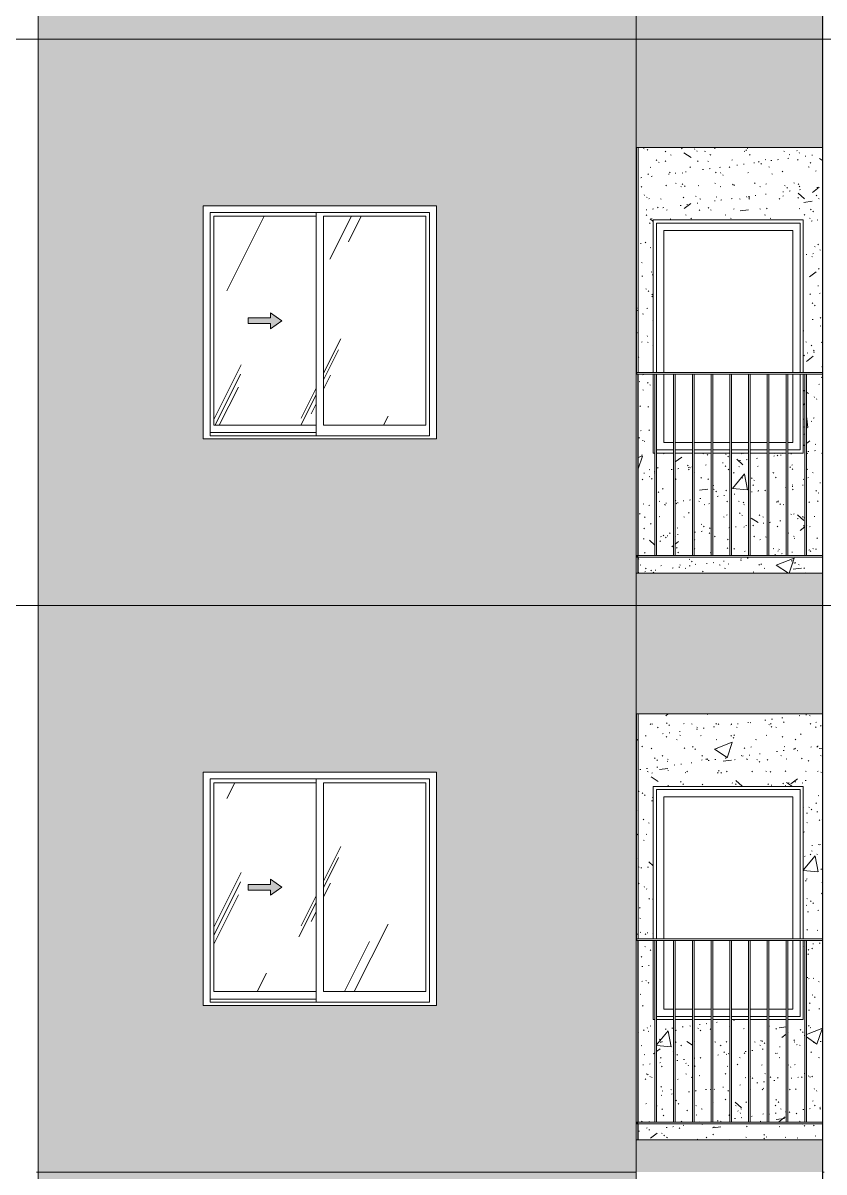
# Model space of a CAD drawing. Header units: millimetres. Extents: x 1240 to 198004, y -7796 to 35300.
# Drawn here: x 64953 to 69762, y 19200 to 26097 of the extents above; entities that cross this region are included whole.
import ezdxf

# ---------------------------------------------------------------- set-up
doc = ezdxf.new("R2010")
doc.units = ezdxf.units.MM
doc.linetypes.add('1 NÉT CALL OUT', pattern=[6, 3, -3])
doc.linetypes.add('Centre', pattern=[31.75, 6.35, -4.7625, 15.875, -4.7625])
for name, color, linetype, lineweight in [('0-1', 7, 'Continuous', 5), ('A-DETL-GENF', 92, 'Continuous', 9), ('A-DETL-GENF-2', 92, '1 NÉT CALL OUT', 9), ('A-FLOR-HRAL', 11, 'Continuous', 9), ('A-FLOR-HRAL-1', 253, 'Continuous', 9), ('A-FLOR-LEVL-2', 51, 'Centre', 9), ('A-GLAZ', 151, 'Continuous', 9), ('A-GLAZ-1', 7, 'Continuous', 9), ('A-GLAZ-3', 7, '1 NÉT CALL OUT', 9), ('A-WALL', 113, 'Continuous', 9), ('A-WALL-PATT-2', 9, 'Continuous', 9), ('A-WALL-PATT-3', 111, 'Continuous', 5), ('A-WALL-PATT-4', 111, 'Continuous', 9), ('I-WALL', 2, 'Continuous', 9), ('I-WALL-1', 7, 'Continuous', 9)]:
    doc.layers.add(name, color=color, linetype=linetype, lineweight=lineweight)
pattern_1 = [(50, (377.7, 0), (1093.104, -95.634), [114.3, -1257.3]), (355, (377.7, 0), (-211.457, 1146.341), [91.44, -1005.84]), (100.451, (468.8, -8), (881.656, 1050.7), [97.14, -1068.54]), (46.184, (377.7, 304.8), (1626.475, -252.257), [171.45, -1885.95]), (96.636, (513.3, 283.8), (1424.416, 1484.565), [145.71, -1602.81]), (351.184, (377.7, 304.8), (1424.43, 1484.55), [137.16, -1508.76]), (21, (530.1, 228.6), (909.686, -613.591), [114.3, -1257.3]), (326, (530.1, 228.6), (370.812, 1105.129), [91.44, -1005.84]), (71.451, (606, 177.5), (1280.503, 491.528), [97.14, -1068.54]), (37.5, (377.74, 0), (18.5313, 507.3303), [50.292, -943.356, 50.292, -970.788, -1009.65]), (37.5, (377.74, 0), (18.5313, 507.3303), [-2014.728, 50.292, -959.358]), (7.5, (377.74, 0), (400.9178, 601.0836), [50.292, -531.876, 50.292, -920.496, -384.81]), (7.5, (377.74, 0), (400.9178, 601.0836), [-1552.956, 50.292, -334.518]), (327.5, (37.9, 0), (813.5452, -34.3737), [50.292, -330.708, 50.292, -1138.428, -1577.34]), (327.5, (37.9, 0), (813.5452, -34.3737), [-1569.72, 50.292, -1527.048]), (317.5, (-114.5, 0), (888.7755, 152.56), [50.292, -445.008, 50.292, -739.14, -1120.14]), (317.5, (-114.5, 0), (888.7755, 152.56), [-1284.732, 50.292, -1069.848])]
pattern_2 = [(37.5, (377.74, 0), (-4.79953, 146.8239), [5.029, -110.795, 5.029, -124.511, -123.825]), (37.5, (377.74, 0), (-4.79953, 146.8239), [-245.364, 5.029, -118.796]), (7.5, (377.74, 0), (134.85743, 215.0472), [5.029, -57.455, 5.029, -99.365, -40.005]), (7.5, (377.74, 0), (134.85743, 215.0472), [-166.878, 5.029, -34.976]), (327.5, (284.02, 0), (237.29776, 0.4316), [5.029, -33.071, 5.029, -132.131, -179.07]), (327.5, (284.02, 0), (237.29776, 0.4316), [-175.26, 5.029, -174.041]), (317.5, (284.02, 0), (229.06706, 66.8792), [5.029, -14.021, 5.029, -84.887, -102.87]), (317.5, (284.02, 0), (229.06706, 66.8792), [-108.966, 5.029, -97.841])]
pattern_3 = [(63.435, (2168, 104.33), (-0.0014, 1524.001), [532.463, -2875.304]), (63.435, (644, 104.33), (-0.0014, 1524.001), [532.463, -2875.304]), (63.435, (2897.55, 398.8), (-0.0014, 1524.001), [532.463, -2875.304]), (63.435, (1373.55, 398.8), (-0.0014, 1524.001), [532.463, -2875.304]), (63.435, (2787.1, 294.83), (-0.0014, 1524.001), [532.463, -2875.304]), (63.435, (1263.1, 294.83), (-0.0014, 1524.001), [532.463, -2875.304]), (63.435, (2674.6, 890.1), (-0.0014, 1524.001), [258.802, -3148.965]), (63.435, (1150.6, 890.1), (-0.0014, 1524.001), [258.802, -3148.965]), (63.435, (2600.96, 797.95), (-0.0014, 1524.001), [532.463, -2875.304]), (63.435, (1076.96, 797.95), (-0.0014, 1524.001), [532.463, -2875.304]), (63.435, (2613.95, 864.1), (-0.0014, 1524.001), [532.463, -2875.304]), (63.435, (1089.95, 864.1), (-0.0014, 1524.001), [532.463, -2875.304]), (63.435, (1999.1, 573.94), (-0.0014, 1524.001), [532.463, -2875.304]), (63.435, (475.1, 573.94), (-0.0014, 1524.001), [532.463, -2875.304]), (63.435, (2012.1, 651.9), (-0.0014, 1524.001), [532.463, -2875.304]), (63.435, (488.1, 651.9), (-0.0014, 1524.001), [532.463, -2875.304]), (63.435, (2015.6, 708.1), (-0.0014, 1524.001), [532.463, -2875.304]), (63.435, (491.6, 708.1), (-0.0014, 1524.001), [532.463, -2875.304])]
pattern_4 = [(63.435, (2168, 104.33), (-0.0014, 1524.001), [532.463, -2875.304]), (63.435, (644, 104.33), (-0.0014, 1524.001), [532.463, -2875.304]), (63.435, (2897.55, 398.8), (-0.0014, 1524.001), [532.463, -2875.304]), (63.435, (1373.55, 398.8), (-0.0014, 1524.001), [532.463, -2875.304]), (63.435, (2787.1, 294.83), (-0.0014, 1524.001), [532.463, -2875.304]), (63.435, (1263.1, 294.83), (-0.0014, 1524.001), [532.463, -2875.304]), (63.435, (2674.6, 890.1), (-0.0014, 1524.001), [258.802, -3148.965]), (63.435, (1150.6, 890.1), (-0.0014, 1524.001), [258.802, -3148.965]), (63.435, (2600.96, 797.95), (-0.0014, 1524.001), [532.463, -2875.304]), (63.435, (1076.96, 797.95), (-0.0014, 1524.001), [532.463, -2875.304]), (63.435, (2613.95, 864.1), (-0.0014, 1524.001), [532.463, -2875.304]), (63.435, (1089.95, 864.1), (-0.0014, 1524.001), [532.463, -2875.304]), (63.435, (1999.1, 573.94), (-0.0014, 1524.001), [532.463, -2875.304]), (63.435, (475.1, 573.94), (-0.0014, 1524.001), [532.463, -2875.304]), (63.435, (2012.1, 651.9), (-0.0014, 1524.001), [532.463, -2875.304]), (63.435, (488.1, 651.9), (-0.0014, 1524.001), [532.463, -2875.304]), (63.435, (2015.6, 708.1), (-0.0014, 1524.001), [532.463, -2875.304]), (63.435, (491.6, 708.1), (-0.0014, 1524.001), [532.463, -2875.304])]

# ---------------------------------------------------------------- blocks, each defined once
blk = doc.blocks.new('M_Fixed - 900 x 1400-901191-TKCS_MẶT ĐỨNG NỘI KHU 1')
at = {"layer": 'A-GLAZ-1'}
for p, q in [((68756, 7896), (69618, 7896)), ((68756, 7000), (68756, 7896)), ((69618, 7896), (69618, 7000)), ((68800, 7852), (69574, 7852)), ((68800, 7000), (68800, 7852)), ((69574, 7852), (69574, 7000)), ((68800, 6578), (68800, 6990)), ((69574, 6990), (69574, 6578)), ((69618, 6990), (69618, 6534)), ((68859, 6578), (68800, 6578)), ((68971.5, 6578), (68869, 6578)), ((69084, 6578), (68981.5, 6578)), ((69196.5, 6578), (69094, 6578)), ((69309, 6578), (69206.5, 6578)), ((69421.5, 6578), (69319, 6578)), ((69534, 6578), (69431.5, 6578)), ((69574, 6578), (69544, 6578)), ((68859, 6534), (68756.5, 6534)), ((68971.5, 6534), (68869, 6534)), ((69084, 6534), (68981.5, 6534)), ((69196.5, 6534), (69094, 6534)), ((69309, 6534), (69206.5, 6534)), ((69421.5, 6534), (69319, 6534)), ((69534, 6534), (69431.5, 6534)), ((69618, 6534), (69544, 6534))]:
    blk.add_line(p, q, dxfattribs=at)
blk = doc.blocks.new('Railing - 10mm-901206-TKCS_MẶT ĐỨNG NỘI KHU 1')
at = {"layer": 'A-FLOR-HRAL-1'}
for p, q in [((68746.5, 5900), (68746.5, 6990)), ((68756.5, 5900), (68756.5, 6990))]:
    blk.add_line(p, q, dxfattribs=at)
blk = doc.blocks.new('Railing - 50 x 10mm-901205-TKCS_MẶT ĐỨNG NỘI KHU 1')
at = {"layer": 'A-FLOR-HRAL-1'}
for p in [(68634.9, 6990), (68644, 5794)]:
    blk.add_line(p, (68644, 6990), dxfattribs=at)
blk = doc.blocks.new('Railing - Railing-V158-TKCS_MẶT ĐỨNG NỘI KHU 1')
at = {"layer": 'A-FLOR-HRAL-1'}
for p, q in [((68639, 22890), (68639, 22900)), ((68639, 22900), (69751.9, 22900)), ((69751.9, 22890), (68639, 22890))]:
    blk.add_line(p, q, dxfattribs=at)
for name, p in [('Railing - 50 x 10mm-901205-TKCS_MẶT ĐỨNG NỘI KHU 1', (0, 17000)), ('Railing - 10mm-901206-TKCS_MẶT ĐỨNG NỘI KHU 1', (0, 17000)), ('Railing - 10mm-901206-TKCS_MẶT ĐỨNG NỘI KHU 1', (112.5, 17000)), ('Railing - 10mm-901206-TKCS_MẶT ĐỨNG NỘI KHU 1', (225, 17000)), ('Railing - 10mm-901206-TKCS_MẶT ĐỨNG NỘI KHU 1', (337.5, 17000)), ('Railing - 10mm-901206-TKCS_MẶT ĐỨNG NỘI KHU 1', (450, 17000)), ('Railing - 10mm-901206-TKCS_MẶT ĐỨNG NỘI KHU 1', (562.5, 17000)), ('Railing - 10mm-901206-TKCS_MẶT ĐỨNG NỘI KHU 1', (675, 17000)), ('Railing - 10mm-901206-TKCS_MẶT ĐỨNG NỘI KHU 1', (787.5, 17000)), ('Railing - 10mm-901206-TKCS_MẶT ĐỨNG NỘI KHU 1', (900, 17000))]:
    blk.add_blockref(name, p)
blk = doc.blocks.new('Top Rail Type - Top Rail_Internal_-V159-TKCS_MẶT ĐỨNG NỘI KHU 1')
at = {"layer": 'A-FLOR-HRAL-1'}
for p, q in [((68639, 23990), (68639, 24000)), ((69751.9, 24000), (68639, 24000)), ((68639, 23990), (69751.9, 23990))]:
    blk.add_line(p, q, dxfattribs=at)
blk = doc.blocks.new('NCV_TKTC_TANG 6 - 8_rvt-1-TKCS_MẶT ĐỨNG NỘI KHU 1')
at = {"layer": 'A-WALL-PATT-2'}
h = blk.add_hatch(dxfattribs=at)
h.set_pattern_fill('FP_5', color=256, style=0, pattern_type=2)
h.set_pattern_definition(pattern_1)
h.paths.add_polyline_path([(69751.9, 22794), (69751.9, 22890), (68646.9, 22890), (68646.9, 22794), (69663.4, 22794)])
h.paths.add_polyline_path([(68981.5, 22900), (69084, 22900), (69084, 23515), (68981.5, 23515), (68981.5, 23298.5)])
h.paths.add_polyline_path([(69094, 22900), (69196.5, 22900), (69196.5, 23515), (69094, 23515), (69094, 23198.9)])
h.paths.add_polyline_path([(68971.5, 22900), (68971.5, 23515), (68869, 23515), (68869, 22900)])
h.paths.add_polyline_path([(68746.5, 22900), (68746.5, 23515), (68737, 23515), (68737, 23990), (68646.9, 23990), (68646.9, 22900)])
h.paths.add_polyline_path([(69663.4, 22900), (69751.9, 22900), (69751.9, 23990), (69656.5, 23990), (69656.5, 22900)])
h.paths.add_polyline_path([(68859, 22900), (68859, 23515), (68756.5, 23515), (68756.5, 22900)])
h.paths.add_polyline_path([(69206.5, 22900), (69309, 22900), (69309, 23515), (69206.5, 23515), (69206.5, 23099.3)])
h.paths.add_polyline_path([(69544, 22900), (69646.5, 22900), (69646.5, 23990), (69637, 23990), (69637, 23515), (69544, 23515)])
h.paths.add_polyline_path([(69421.5, 22900), (69421.5, 23515), (69319, 23515), (69319, 22900)])
h.paths.add_polyline_path([(69431.5, 22900), (69534, 22900), (69534, 23515), (69431.5, 23515), (69431.5, 22900.1)])
h.paths.add_polyline_path([(68636.9, 23990), (68636.9, 25350), (68634.9, 25350), (68634.9, 23990)])
h.paths.add_polyline_path([(69663.4, 24000), (69751.9, 24000), (69751.9, 25350), (68646.9, 25350), (68646.9, 24000), (68737, 24000), (68737, 24915), (69637, 24915), (69637, 24000)])
h = blk.add_hatch(dxfattribs=at)
h.set_pattern_fill('FP_4', color=256, style=0, pattern_type=2)
h.set_pattern_definition(pattern_2)
h.paths.add_polyline_path([(69751.9, 22794), (69751.9, 22890), (68646.9, 22890), (68646.9, 22794), (69663.4, 22794)])
h.paths.add_polyline_path([(68981.5, 22900), (69084, 22900), (69084, 23515), (68981.5, 23515), (68981.5, 23298.5)])
h.paths.add_polyline_path([(69094, 22900), (69196.5, 22900), (69196.5, 23515), (69094, 23515), (69094, 23198.9)])
h.paths.add_polyline_path([(68971.5, 22900), (68971.5, 23515), (68869, 23515), (68869, 22900)])
h.paths.add_polyline_path([(68746.5, 22900), (68746.5, 23515), (68737, 23515), (68737, 23990), (68646.9, 23990), (68646.9, 22900)])
h.paths.add_polyline_path([(69663.4, 22900), (69751.9, 22900), (69751.9, 23990), (69656.5, 23990), (69656.5, 22900)])
h.paths.add_polyline_path([(68859, 22900), (68859, 23515), (68756.5, 23515), (68756.5, 22900)])
h.paths.add_polyline_path([(69206.5, 22900), (69309, 22900), (69309, 23515), (69206.5, 23515), (69206.5, 23099.3)])
h.paths.add_polyline_path([(69544, 22900), (69646.5, 22900), (69646.5, 23990), (69637, 23990), (69637, 23515), (69544, 23515)])
h.paths.add_polyline_path([(69421.5, 22900), (69421.5, 23515), (69319, 23515), (69319, 22900)])
h.paths.add_polyline_path([(69431.5, 22900), (69534, 22900), (69534, 23515), (69431.5, 23515), (69431.5, 22900.1)])
h.paths.add_polyline_path([(68636.9, 23990), (68636.9, 25350), (68634.9, 25350), (68634.9, 23990)])
h.paths.add_polyline_path([(69663.4, 24000), (69751.9, 24000), (69751.9, 25350), (68646.9, 25350), (68646.9, 24000), (68737, 24000), (68737, 24915), (69637, 24915), (69637, 24000)])
h = blk.add_hatch(dxfattribs=at)
h.set_pattern_fill('FP_5', color=256, style=0, pattern_type=2)
h.set_pattern_definition(pattern_1)
h.paths.add_polyline_path([(68644, 22794), (68646.9, 22794), (68646.5, 22890), (68644, 22890)])
h.paths.add_polyline_path([(68644, 22900), (68646.9, 22900), (68646.9, 23990), (68644, 23990), (68644, 23649.7)])
h.paths.add_polyline_path([(68639, 23990), (68639, 24000), (68646.9, 24000), (68646.9, 25350), (68636.9, 25350), (68636.9, 23990)])
h = blk.add_hatch(dxfattribs=at)
h.set_pattern_fill('FP_4', color=256, style=0, pattern_type=2)
h.set_pattern_definition(pattern_2)
h.paths.add_polyline_path([(68644, 22794), (68646.9, 22794), (68646.5, 22890), (68644, 22890)])
h.paths.add_polyline_path([(68644, 22900), (68646.9, 22900), (68646.9, 23990), (68644, 23990), (68644, 23649.7)])
h.paths.add_polyline_path([(68639, 23990), (68639, 24000), (68646.9, 24000), (68646.9, 25350), (68636.9, 25350), (68636.9, 23990)])
at = {"layer": 'I-WALL-1'}
for p, q in [((68636.9, 23990), (68636.9, 25350)), ((68646.9, 25350), (68646.9, 24000)), ((68737, 24000), (68737, 24915)), ((68737, 24915), (69637, 24915)), ((69637, 24915), (69637, 24000)), ((68646.9, 23990), (68646.9, 22900)), ((68737, 23515), (68737, 23990)), ((69637, 23990), (69637, 23515)), ((68746.5, 23515), (68737, 23515)), ((68859, 23515), (68756.5, 23515)), ((68971.5, 23515), (68869, 23515)), ((69084, 23515), (68981.5, 23515)), ((69196.5, 23515), (69094, 23515)), ((69309, 23515), (69206.5, 23515)), ((69421.5, 23515), (69319, 23515)), ((69534, 23515), (69431.5, 23515)), ((69637, 23515), (69544, 23515)), ((68646.9, 22890), (68646.9, 22794))]:
    blk.add_line(p, q, dxfattribs=at)
at = {"layer": 'A-FLOR-HRAL'}
for name in ['Railing - Railing-V158-TKCS_MẶT ĐỨNG NỘI KHU 1', 'Top Rail Type - Top Rail_Internal_-V159-TKCS_MẶT ĐỨNG NỘI KHU 1']:
    blk.add_blockref(name, (0, 0), dxfattribs=at)
at = {"layer": 'A-GLAZ'}
blk.add_blockref('M_Fixed - 900 x 1400-901191-TKCS_MẶT ĐỨNG NỘI KHU 1', (0, 17000), dxfattribs=at)
blk = doc.blocks.new('NCV_TKTC_TANG 6 - 8_rvt-3-TKCS_MẶT ĐỨNG NỘI KHU 1')
at = {"layer": 'A-WALL-PATT-2'}
h = blk.add_hatch(dxfattribs=at)
h.set_pattern_fill('FP_31', color=256, style=0, pattern_type=2)
h.set_pattern_definition(pattern_1)
h.paths.add_polyline_path([(69663.4, 19394), (69751.9, 19394), (69751.9, 19490), (68646.9, 19490), (68646.9, 19394), (69551.4, 19394)])
h.paths.add_polyline_path([(69431.5, 19500), (69534, 19500), (69534, 20115), (69431.5, 20115), (69431.5, 19500.1)])
h.paths.add_polyline_path([(68646.9, 19500), (68746.5, 19500), (68746.5, 20115), (68737, 20115), (68737, 20590), (68646.9, 20590), (68646.9, 19937.7)])
h.paths.add_polyline_path([(68756.5, 19500), (68859, 19500), (68859, 20115), (68756.5, 20115), (68756.5, 20088.5)])
h.paths.add_polyline_path([(69421.5, 19500), (69421.5, 20115), (69319, 20115), (69319, 19500)])
h.paths.add_polyline_path([(68869, 19500), (68971.5, 19500), (68971.5, 20115), (68869, 20115), (68869, 19998.1)])
h.paths.add_polyline_path([(68981.5, 19500), (69084, 19500), (69084, 20115), (68981.5, 20115), (68981.5, 19898.5)])
h.paths.add_polyline_path([(69656.5, 19500), (69751.9, 19500), (69751.9, 20590), (69656.5, 20590), (69656.5, 20015.8)])
h.paths.add_polyline_path([(69646.5, 19500), (69646.5, 20590), (69637, 20590), (69637, 20115), (69544, 20115), (69544, 19500)])
h.paths.add_polyline_path([(69309, 19500), (69309, 20115), (69206.5, 20115), (69206.5, 19500)])
h.paths.add_polyline_path([(69196.5, 19500), (69196.5, 20115), (69094, 20115), (69094, 19500)])
h.paths.add_polyline_path([(68636.9, 20590), (68636.9, 21950), (68634.9, 21950), (68634.9, 20590)])
h.paths.add_polyline_path([(69751.9, 20600), (69751.9, 21950), (68646.9, 21950), (68646.9, 20600), (68737, 20600), (68737, 21515), (69637, 21515), (69637, 20600), (69677.3, 20600)])
h = blk.add_hatch(dxfattribs=at)
h.set_pattern_fill('FP_32', color=256, style=0, pattern_type=2)
h.set_pattern_definition(pattern_2)
h.paths.add_polyline_path([(69663.4, 19394), (69751.9, 19394), (69751.9, 19490), (68646.9, 19490), (68646.9, 19394), (69551.4, 19394)])
h.paths.add_polyline_path([(69431.5, 19500), (69534, 19500), (69534, 20115), (69431.5, 20115), (69431.5, 19500.1)])
h.paths.add_polyline_path([(68646.9, 19500), (68746.5, 19500), (68746.5, 20115), (68737, 20115), (68737, 20590), (68646.9, 20590), (68646.9, 19937.7)])
h.paths.add_polyline_path([(68756.5, 19500), (68859, 19500), (68859, 20115), (68756.5, 20115), (68756.5, 20088.5)])
h.paths.add_polyline_path([(69421.5, 19500), (69421.5, 20115), (69319, 20115), (69319, 19500)])
h.paths.add_polyline_path([(68869, 19500), (68971.5, 19500), (68971.5, 20115), (68869, 20115), (68869, 19998.1)])
h.paths.add_polyline_path([(68981.5, 19500), (69084, 19500), (69084, 20115), (68981.5, 20115), (68981.5, 19898.5)])
h.paths.add_polyline_path([(69656.5, 19500), (69751.9, 19500), (69751.9, 20590), (69656.5, 20590), (69656.5, 20015.8)])
h.paths.add_polyline_path([(69646.5, 19500), (69646.5, 20590), (69637, 20590), (69637, 20115), (69544, 20115), (69544, 19500)])
h.paths.add_polyline_path([(69309, 19500), (69309, 20115), (69206.5, 20115), (69206.5, 19500)])
h.paths.add_polyline_path([(69196.5, 19500), (69196.5, 20115), (69094, 20115), (69094, 19500)])
h.paths.add_polyline_path([(68636.9, 20590), (68636.9, 21950), (68634.9, 21950), (68634.9, 20590)])
h.paths.add_polyline_path([(69751.9, 20600), (69751.9, 21950), (68646.9, 21950), (68646.9, 20600), (68737, 20600), (68737, 21515), (69637, 21515), (69637, 20600), (69677.3, 20600)])
h = blk.add_hatch(dxfattribs=at)
h.set_pattern_fill('FP_5', color=256, style=0, pattern_type=2)
h.set_pattern_definition(pattern_1)
h.paths.add_polyline_path([(68644, 19394), (68646.9, 19394), (68646.5, 19490), (68644, 19490)])
h.paths.add_polyline_path([(68644, 19500), (68646.9, 19500), (68646.9, 20590), (68644, 20590), (68644, 20088.5)])
h.paths.add_polyline_path([(68636.9, 20590), (68639, 20590), (68639, 20600), (68646.9, 20600), (68646.9, 21950), (68636.9, 21950), (68636.9, 21346)])
h = blk.add_hatch(dxfattribs=at)
h.set_pattern_fill('FP_4', color=256, style=0, pattern_type=2)
h.set_pattern_definition(pattern_2)
h.paths.add_polyline_path([(68644, 19394), (68646.9, 19394), (68646.5, 19490), (68644, 19490)])
h.paths.add_polyline_path([(68644, 19500), (68646.9, 19500), (68646.9, 20590), (68644, 20590), (68644, 20088.5)])
h.paths.add_polyline_path([(68636.9, 20590), (68639, 20590), (68639, 20600), (68646.9, 20600), (68646.9, 21950), (68636.9, 21950), (68636.9, 21346)])
at = {"layer": 'I-WALL-1'}
for p, q in [((68636.9, 20590), (68636.9, 21950)), ((68646.9, 21950), (68646.9, 20600)), ((68737, 20600), (68737, 21515)), ((68737, 21515), (69637, 21515)), ((69637, 21515), (69637, 20600)), ((68646.9, 20590), (68646.9, 19500)), ((68737, 20115), (68737, 20590)), ((69637, 20590), (69637, 20115)), ((68746.5, 20115), (68737, 20115)), ((68859, 20115), (68756.5, 20115)), ((68971.5, 20115), (68869, 20115)), ((69084, 20115), (68981.5, 20115)), ((69196.5, 20115), (69094, 20115)), ((69309, 20115), (69206.5, 20115)), ((69421.5, 20115), (69319, 20115)), ((69534, 20115), (69431.5, 20115)), ((69637, 20115), (69544, 20115)), ((68646.9, 19490), (68646.9, 19394))]:
    blk.add_line(p, q, dxfattribs=at)
at = {"layer": 'A-FLOR-HRAL'}
for name in ['Railing - Railing-V158-TKCS_MẶT ĐỨNG NỘI KHU 1', 'Top Rail Type - Top Rail_Internal_-V159-TKCS_MẶT ĐỨNG NỘI KHU 1']:
    blk.add_blockref(name, (0, -3400), dxfattribs=at)
at = {"layer": 'A-GLAZ'}
blk.add_blockref('M_Fixed - 900 x 1400-901191-TKCS_MẶT ĐỨNG NỘI KHU 1', (0, 13600), dxfattribs=at)
blk = doc.blocks.new('1_FAMILY RVT - W01-WxH 1400x1400xmm-V216-TKCS_MẶT ĐỨNG NỘI KHU 1')
at = {"layer": 'A-DETL-GENF-2'}
blk.add_hatch(color=256, dxfattribs=at).paths.add_polyline_path([(66439.8, 20862.1), (66507.5, 20909.5), (66439.8, 20957), (66439.8, 20926.5), (66304.3, 20926.5), (66304.3, 20892.6), (66439.8, 20892.6)])
at = {"layer": 'A-GLAZ'}
h = blk.add_hatch(dxfattribs=at)
h.set_pattern_fill('FP_2', color=256, style=0, pattern_type=2)
h.set_pattern_definition(pattern_3)
h.paths.add_polyline_path([(66713.1, 20282.6), (66713.1, 21536.5), (66098.8, 21536.5), (66098.8, 20282.6)])
h.paths.add_polyline_path([(66439.8, 20862.1), (66439.8, 20892.6), (66304.3, 20892.6), (66304.3, 20926.5), (66439.8, 20926.5), (66439.8, 20957), (66507.5, 20909.5), (66483.4, 20892.6)])
h = blk.add_hatch(dxfattribs=at)
h.set_pattern_fill('FP_2', color=256, style=0, pattern_type=2)
h.set_pattern_definition(pattern_3)
h.paths.add_polyline_path([(66757.5, 20282.6), (67371.8, 20282.6), (67371.8, 21536.5), (66757.5, 21536.5), (66757.5, 21160.1)])
at = {"layer": 'A-DETL-GENF'}
for p, q in [((66304.3, 20926.5), (66304.3, 20892.6)), ((66304.3, 20926.5), (66439.8, 20926.5)), ((66439.8, 20926.5), (66304.3, 20926.5)), ((66304.3, 20926.5), (66304.3, 20892.6)), ((66439.8, 20957), (66439.8, 20926.5)), ((66507.5, 20909.5), (66439.8, 20957)), ((66507.5, 20909.5), (66439.8, 20957)), ((66439.8, 20957), (66439.8, 20926.5)), ((66507.5, 20909.5), (66439.8, 20862.1)), ((66439.8, 20862.1), (66507.5, 20909.5)), ((66304.3, 20892.6), (66439.8, 20892.6)), ((66304.3, 20892.6), (66439.8, 20892.6)), ((66439.8, 20892.6), (66439.8, 20862.1)), ((66439.8, 20892.6), (66439.8, 20862.1))]:
    blk.add_line(p, q, dxfattribs=at)
at = {"layer": 'A-GLAZ'}
for p, q in [((67435.3, 21600), (66035.3, 21600)), ((66035.3, 21600), (66035.3, 20200)), ((67435.3, 21600), (67435.3, 20200)), ((66076.2, 21559.1), (67394.4, 21559.1)), ((66076.2, 20219), (66076.2, 21559.1)), ((66098.8, 21536.5), (66098.8, 20282.6)), ((66713.1, 21536.5), (66098.8, 21536.5)), ((66713.1, 21559.1), (66713.1, 20219)), ((66757.5, 20282.6), (66757.5, 21536.5)), ((66757.5, 21536.5), (67371.8, 21536.5)), ((67371.8, 21536.5), (67371.8, 20282.6)), ((67394.4, 20219), (67394.4, 21559.1)), ((66098.8, 20282.6), (66713.1, 20282.6)), ((67371.8, 20282.6), (66757.5, 20282.6)), ((66713.1, 20238.1), (66076.2, 20238.1)), ((66713.1, 20238.1), (66076.2, 20238.1)), ((67394.4, 20219), (66076.2, 20219)), ((67435.3, 20200), (66035.3, 20200))]:
    blk.add_line(p, q, dxfattribs=at)
blk = doc.blocks.new('1_FAMILY RVT - W01-WxH 1400x1400xmm-V233-TKCS_MẶT ĐỨNG NỘI KHU 1')
at = {"layer": 'A-DETL-GENF-2'}
blk.add_hatch(color=256, dxfattribs=at).paths.add_polyline_path([(66439.8, 24262.1), (66507.5, 24309.5), (66439.8, 24357), (66439.8, 24326.5), (66304.3, 24326.5), (66304.3, 24292.6), (66439.8, 24292.6)])
at = {"layer": 'A-GLAZ'}
h = blk.add_hatch(dxfattribs=at)
h.set_pattern_fill('FP_7', color=256, style=0, pattern_type=2)
h.set_pattern_definition(pattern_4)
h.paths.add_polyline_path([(66713.1, 23682.6), (66713.1, 24936.5), (66098.8, 24936.5), (66098.8, 23682.6)])
h.paths.add_polyline_path([(66439.8, 24262.1), (66439.8, 24292.6), (66304.3, 24292.6), (66304.3, 24326.5), (66439.8, 24326.5), (66439.8, 24357), (66507.5, 24309.5), (66483.4, 24292.6)])
h = blk.add_hatch(dxfattribs=at)
h.set_pattern_fill('FP_7', color=256, style=0, pattern_type=2)
h.set_pattern_definition(pattern_4)
h.paths.add_polyline_path([(67080.1, 23682.6), (67371.8, 23682.6), (67371.8, 24936.5), (66757.5, 24936.5), (66757.5, 23682.6)])
at = {"layer": 'A-DETL-GENF'}
for p, q in [((66439.8, 24357), (66439.8, 24326.5)), ((66507.5, 24309.5), (66439.8, 24357)), ((66507.5, 24309.5), (66439.8, 24357)), ((66439.8, 24357), (66439.8, 24326.5)), ((66304.3, 24326.5), (66304.3, 24292.6)), ((66304.3, 24326.5), (66439.8, 24326.5)), ((66439.8, 24326.5), (66304.3, 24326.5)), ((66304.3, 24326.5), (66304.3, 24292.6)), ((66304.3, 24292.6), (66439.8, 24292.6)), ((66304.3, 24292.6), (66439.8, 24292.6)), ((66507.5, 24309.5), (66439.8, 24262.1)), ((66439.8, 24262.1), (66507.5, 24309.5)), ((66439.8, 24292.6), (66439.8, 24262.1)), ((66439.8, 24292.6), (66439.8, 24262.1))]:
    blk.add_line(p, q, dxfattribs=at)
at = {"layer": 'A-GLAZ'}
for p, q in [((67435.3, 25000), (66035.3, 25000)), ((66035.3, 25000), (66035.3, 23600)), ((67435.3, 25000), (67435.3, 23600)), ((66076.2, 24959.1), (67394.4, 24959.1)), ((66076.2, 23619), (66076.2, 24959.1)), ((66098.8, 24936.5), (66098.8, 23682.6)), ((66713.1, 24936.5), (66098.8, 24936.5)), ((66713.1, 24959.1), (66713.1, 23619)), ((66757.5, 23682.6), (66757.5, 24936.5)), ((66757.5, 24936.5), (67371.8, 24936.5)), ((67371.8, 24936.5), (67371.8, 23682.6)), ((67394.4, 23619), (67394.4, 24959.1)), ((66098.8, 23682.6), (66713.1, 23682.6)), ((67371.8, 23682.6), (66757.5, 23682.6)), ((67435.3, 23600), (66035.3, 23600)), ((66713.1, 23638.1), (66076.2, 23638.1)), ((66713.1, 23638.1), (66076.2, 23638.1)), ((67394.4, 23619), (66076.2, 23619))]:
    blk.add_line(p, q, dxfattribs=at)

msp = doc.modelspace()

# ---------------------------------------------------------------- hatches: boundary and pattern name
at = {"layer": 'A-WALL-PATT-3'}
for points in [[(69751.9, 26000), (69761.9, 26000), (69761.9, 29400), (69751.9, 29400), (69751.9, 26376.1)], [(69751.9, 22600), (69761.9, 22600), (69761.9, 26000), (69751.9, 26000), (69751.9, 22603.5)], [(69761.9, 19200), (69761.9, 22600), (69751.9, 22600), (69751.9, 19200)], [(69751.9, 15800), (69761.9, 15800), (69761.9, 19200), (69751.9, 19200), (69751.9, 16315.9)]]:
    msp.add_hatch(color=256, dxfattribs=at).paths.add_polyline_path(points)
at = {"layer": 'A-WALL-PATT-4'}
h = msp.add_hatch(color=256, dxfattribs=at)
h.paths.add_polyline_path([(68371.7, 26000), (68634.9, 26000), (68634.9, 29400), (65045.3, 29400), (65045.3, 26000), (67080.1, 26000)])
h.paths.add_polyline_path([(66076.2, 27000), (66035.3, 27000), (66035.3, 28400), (67435.3, 28400), (67435.3, 27000), (67080.1, 27000)])
for points in [[(68634.9, 26000), (69751.9, 26000), (69751.9, 26194), (68634.9, 26194)], [(68634.9, 25350), (69751.9, 25350), (69751.9, 26000), (68634.9, 26000)], [(69751.9, 22600), (69751.9, 22794), (68634.9, 22794), (68634.9, 22600), (69663.4, 22600)], [(68634.9, 21950), (69751.9, 21950), (69751.9, 22600), (68634.9, 22600)], [(68634.9, 19200), (69751.9, 19200), (69751.9, 19394), (68634.9, 19394)]]:
    msp.add_hatch(color=256, dxfattribs=at).paths.add_polyline_path(points)
h = msp.add_hatch(color=256, dxfattribs=at)
h.paths.add_polyline_path([(65045.3, 22600), (68634.9, 22600), (68634.9, 26000), (65045.3, 26000), (65045.3, 22603.5)])
h.paths.add_polyline_path([(67080.1, 23600), (66035.3, 23600), (66035.3, 25000), (67435.3, 25000), (67435.3, 23600), (67394.4, 23600)])
h = msp.add_hatch(color=256, dxfattribs=at)
h.paths.add_polyline_path([(65045.3, 19200), (68634.9, 19200), (68634.9, 22600), (65045.3, 22600), (65045.3, 20088.5)])
h.paths.add_polyline_path([(67080.1, 20200), (66035.3, 20200), (66035.3, 21600), (67435.3, 21600), (67435.3, 20200), (67394.4, 20200)])
h = msp.add_hatch(color=256, dxfattribs=at)
h.paths.add_polyline_path([(67080.1, 15800), (68634.9, 15800), (68634.9, 19200), (65045.3, 19200), (65045.3, 15800), (65788.4, 15800)])
h.paths.add_polyline_path([(66076.2, 16800), (66035.3, 16800), (66035.3, 18200), (67435.3, 18200), (67435.3, 16800), (67080.1, 16800)])

# ---------------------------------------------------------------- linework, layer by layer
at = {"layer": 'A-FLOR-LEVL-2'}
for p, q in [((1240.2, 26000), (91585, 26000)), ((1240.2, 22600), (91585, 22600))]:
    msp.add_line(p, q, dxfattribs=at)
at = {"layer": 'A-WALL'}
for p, q in [((65045.3, 29400), (65045.3, 5600)), ((68634.9, 22600), (68634.9, 29400)), ((69751.9, 15800), (69751.9, 29400)), ((61501.9, 26000), (68634.9, 26000)), ((68634.9, 26000), (65035.3, 26000)), ((69751.9, 26000), (69761.9, 26000)), ((69751.9, 26000), (73386.9, 26000)), ((61501.9, 22600), (68634.9, 22600)), ((68634.9, 22600), (65035.3, 22600)), ((69751.9, 22600), (69761.9, 22600)), ((69751.9, 22600), (73386.9, 22600)), ((68634.9, 15994), (68634.9, 21950)), ((68634.9, 19200), (65035.3, 19200)), ((69751.9, 19200), (69761.9, 19200))]:
    msp.add_line(p, q, dxfattribs=at)
at = {"layer": 'I-WALL'}
for p, q in [((69751.9, 26000), (68634.9, 26000)), ((68634.9, 25350), (69751.9, 25350)), ((69751.9, 22794), (68634.9, 22794)), ((69751.9, 22600), (68634.9, 22600)), ((68634.9, 22600), (68634.9, 21950)), ((68634.9, 21950), (69751.9, 21950)), ((69751.9, 19394), (68634.9, 19394))]:
    msp.add_line(p, q, dxfattribs=at)

# ---------------------------------------------------------------- block references
at = {"layer": '0-1'}
for name in ['NCV_TKTC_TANG 6 - 8_rvt-1-TKCS_MẶT ĐỨNG NỘI KHU 1', 'NCV_TKTC_TANG 6 - 8_rvt-3-TKCS_MẶT ĐỨNG NỘI KHU 1']:
    msp.add_blockref(name, (0, 0), dxfattribs=at)
at = {"layer": 'A-GLAZ-3'}
for name in ['1_FAMILY RVT - W01-WxH 1400x1400xmm-V233-TKCS_MẶT ĐỨNG NỘI KHU 1', '1_FAMILY RVT - W01-WxH 1400x1400xmm-V216-TKCS_MẶT ĐỨNG NỘI KHU 1']:
    msp.add_blockref(name, (0, 0), dxfattribs=at)

doc.saveas('drawing.dxf')
